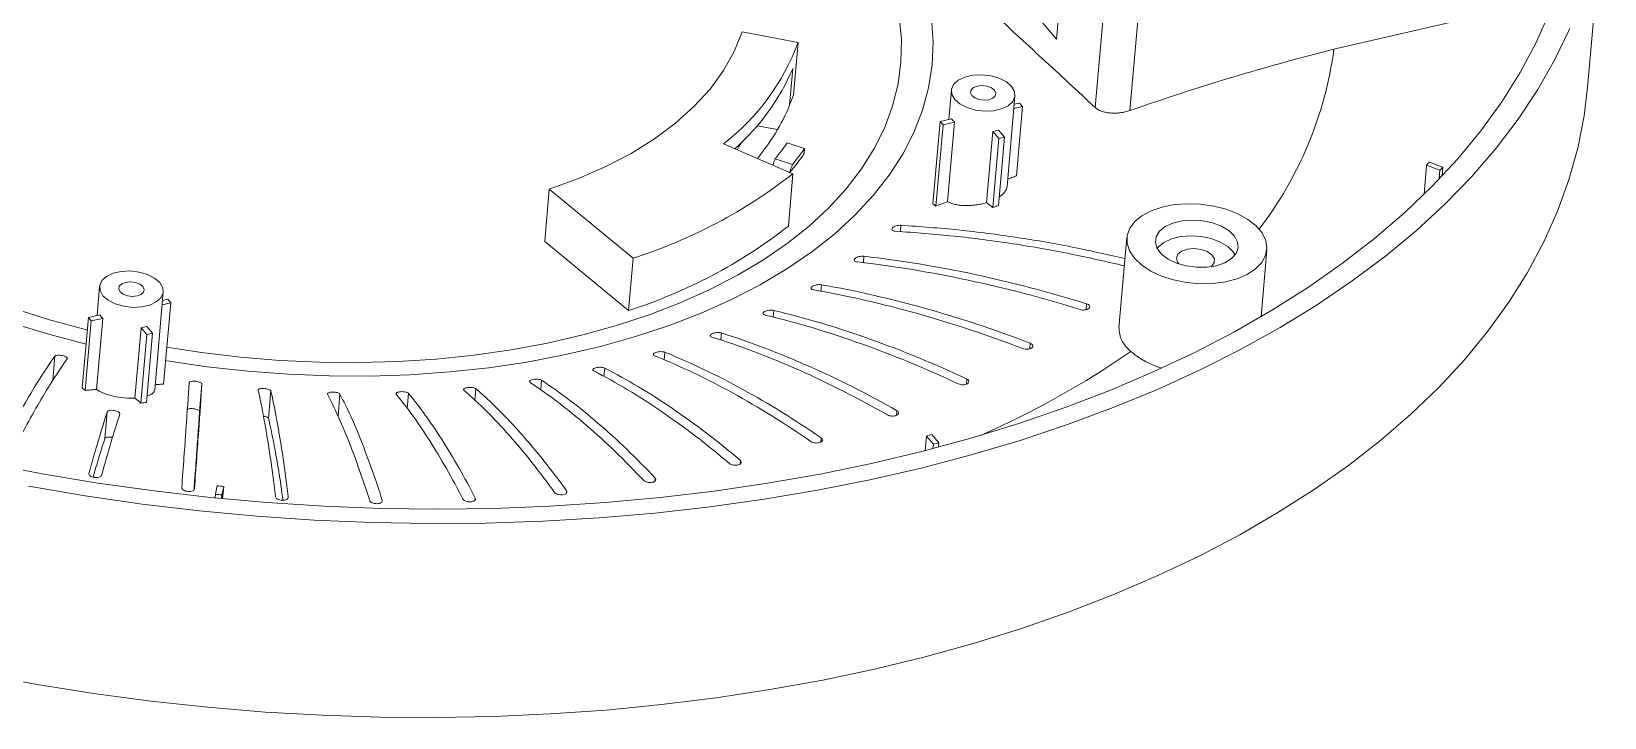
# Model space of a CAD drawing. Header units: inches. Extents: x -1125 to 2189, y 556 to 1115.
# Drawn here: x 1253.4 to 1322.4, y 683.3 to 713.4 of the extents above; entities that cross this region are included whole.
import ezdxf

# ---------------------------------------------------------------- set-up
doc = ezdxf.new("R2010")
doc.units = ezdxf.units.IN

msp = doc.modelspace()

# ---------------------------------------------------------------- linework, layer by layer
at = {"color": 7, "linetype": 'Continuous', "lineweight": 15}
for p, q in [((1300.036, 710.059), (1300.925, 720.242)), ((1302.428, 719.875), (1301.559, 709.926)), ((1321.621, 710.95), (1322.364, 719.456)), ((1298.343, 713.064), (1298.785, 718.121)), ((1296.064, 715.75), (1298.343, 713.064)), ((1310.501, 712.612), (1319.212, 714.62)), ((1287.012, 712.917), (1284.558, 713.379)), ((1287.012, 712.917), (1286.811, 710.619)), ((1286.782, 711.77), (1286.641, 710.161)), ((1293.73, 710.822), (1293.618, 709.541)), ((1296.172, 706.597), (1296.52, 710.578)), ((1296.471, 710.02), (1296.85, 710.107)), ((1296.724, 710.257), (1296.487, 710.202)), ((1296.85, 710.107), (1296.585, 707.063)), ((1296.85, 710.107), (1296.724, 710.257)), ((1285.218, 709.261), (1286.113, 709.092)), ((1293.239, 709.453), (1292.923, 705.834)), ((1293.366, 709.304), (1293.054, 705.736)), ((1293.743, 709.569), (1293.239, 709.453)), ((1293.239, 709.453), (1293.366, 709.304)), ((1293.366, 709.304), (1293.87, 709.42)), ((1293.87, 709.42), (1293.565, 705.93)), ((1295.55, 709.009), (1295.278, 705.888)), ((1295.55, 709.009), (1295.807, 708.707)), ((1296.056, 708.764), (1295.799, 709.067)), ((1286.786, 707.157), (1283.742, 708.464)), ((1287.3, 708.268), (1286.538, 708.514)), ((1287.3, 708.268), (1287.28, 708.038)), ((1295.807, 708.707), (1295.542, 705.672)), ((1296.056, 708.764), (1295.793, 705.762)), ((1295.807, 708.707), (1296.056, 708.764)), ((1286.005, 707.81), (1286.766, 707.565)), ((1314.562, 707.53), (1314.45, 706.249)), ((1314.562, 707.53), (1315.149, 707.309)), ((1315.273, 707.444), (1314.687, 707.666)), ((1286.786, 707.157), (1286.585, 704.859)), ((1315.115, 706.922), (1315.149, 707.309)), ((1315.239, 707.052), (1315.273, 707.444)), ((1276.107, 706.479), (1275.906, 704.18)), ((1276.107, 706.479), (1279.78, 703.454)), ((1275.906, 704.18), (1279.579, 701.155)), ((1301.424, 704.353), (1301.079, 700.401)), ((1279.78, 703.454), (1279.579, 701.155)), ((1307.305, 700.881), (1307.561, 703.817)), ((1256.392, 702.215), (1256.28, 700.934)), ((1258.807, 697.682), (1259.181, 701.971)), ((1259.512, 701.5), (1259.133, 701.413)), ((1259.149, 701.595), (1259.386, 701.65)), ((1259.512, 701.5), (1259.201, 697.932)), ((1259.386, 701.65), (1259.512, 701.5)), ((1255.901, 700.846), (1255.631, 697.762)), ((1256.027, 700.697), (1255.762, 697.652)), ((1255.901, 700.846), (1256.405, 700.962)), ((1256.027, 700.697), (1255.901, 700.846)), ((1256.531, 700.813), (1256.027, 700.697)), ((1256.531, 700.813), (1256.259, 697.696)), ((1258.212, 700.402), (1257.942, 697.315)), ((1258.468, 700.1), (1258.206, 697.097)), ((1258.468, 700.1), (1258.212, 700.402)), ((1258.717, 700.157), (1258.452, 697.123)), ((1258.461, 700.46), (1258.717, 700.157)), ((1258.717, 700.157), (1258.468, 700.1)), ((1260.88, 697.932), (1260.775, 696.733)), ((1263.901, 697.627), (1263.796, 696.428)), ((1256.724, 696.706), (1256.622, 695.534)), ((1292.638, 695.652), (1292.582, 695.016)), ((1292.638, 695.652), (1292.943, 695.293)), ((1293.185, 695.357), (1292.88, 695.717)), ((1292.926, 695.106), (1292.943, 695.293)), ((1293.169, 695.17), (1293.185, 695.357)), ((1261.46, 692.938), (1261.474, 693.096)), ((1261.553, 693.471), (1261.474, 693.096)), ((1261.739, 692.91), (1261.752, 693.068)), ((1261.752, 693.068), (1261.832, 693.444)), ((1261.832, 693.444), (1261.785, 692.906))]:
    msp.add_line(p, q, dxfattribs=at)
at = {"color": 8, "linetype": 'Continuous', "lineweight": 15}
for p, q in [((1291.521, 704.895), (1291.497, 704.615)), ((1289.899, 703.535), (1289.874, 703.254)), ((1288.033, 702.287), (1288.008, 702)), ((1299.66, 701.452), (1299.637, 701.193)), ((1285.943, 701.162), (1285.918, 700.865)), ((1283.649, 700.172), (1283.622, 699.86)), ((1281.172, 699.326), (1281.142, 698.99)), ((1297.19, 699.719), (1297.169, 699.477)), ((1254.435, 699.154), (1254.342, 698.096)), ((1278.536, 698.632), (1278.503, 698.26)), ((1275.766, 698.098), (1275.729, 697.671)), ((1294.41, 698.152), (1294.391, 697.929)), ((1266.929, 697.491), (1266.844, 696.523)), ((1269.935, 697.524), (1269.877, 696.861)), ((1272.89, 697.727), (1272.845, 697.213)), ((1291.345, 696.764), (1291.327, 696.563)), ((1288.025, 695.57), (1288.009, 695.389)), ((1284.482, 694.581), (1284.468, 694.426)), ((1255.923, 694.007), (1255.922, 693.992)), ((1280.75, 693.806), (1280.738, 693.673)), ((1276.864, 693.253), (1276.855, 693.149)), ((1268.784, 692.832), (1268.78, 692.788)), ((1272.863, 692.928), (1272.856, 692.852))]:
    msp.add_line(p, q, dxfattribs=at)
at = {"color": 7, "linetype": 'Continuous', "lineweight": 15, "flags": 128}
for points in [[(1251.451, 694.465), (1253.873, 693.997), (1256.319, 693.589), (1258.783, 693.243), (1261.26, 692.958), (1263.745, 692.736), (1266.234, 692.577), (1268.721, 692.481), (1271.201, 692.448), (1273.671, 692.479), (1276.124, 692.574), (1278.556, 692.731), (1280.962, 692.952), (1283.337, 693.235), (1285.676, 693.58), (1287.976, 693.986), (1290.23, 694.453), (1292.436, 694.979), (1294.588, 695.563), (1296.682, 696.205), (1298.714, 696.903), (1300.681, 697.656), (1302.577, 698.461), (1304.399, 699.319), (1306.145, 700.226), (1307.809, 701.181), (1309.39, 702.182), (1310.883, 703.228), (1312.286, 704.315), (1313.596, 705.443), (1314.81, 706.608), (1315.927, 707.808), (1316.943, 709.042), (1317.857, 710.306), (1318.667, 711.598), (1319.372, 712.915), (1319.969, 714.256)], [(1253.292, 693.452), (1255.766, 693.03), (1258.259, 692.67), (1260.766, 692.371), (1263.282, 692.136), (1265.802, 691.964), (1268.322, 691.855), (1270.836, 691.81), (1273.34, 691.829), (1275.828, 691.912), (1278.296, 692.058), (1280.738, 692.268), (1283.151, 692.541), (1285.529, 692.876), (1287.868, 693.272), (1290.163, 693.73), (1292.41, 694.248), (1294.604, 694.825), (1296.741, 695.46), (1298.817, 696.152), (1300.827, 696.899), (1302.768, 697.699), (1304.636, 698.553), (1306.428, 699.456), (1308.139, 700.409), (1309.767, 701.409), (1311.308, 702.453), (1312.759, 703.541), (1314.118, 704.67), (1315.381, 705.837), (1316.547, 707.041), (1317.612, 708.279), (1318.576, 709.548), (1319.435, 710.846), (1320.189, 712.171), (1320.836, 713.52)], [(1284.558, 713.379), (1284.21, 712.515), (1283.741, 711.677), (1283.152, 710.871), (1282.449, 710.1), (1281.635, 709.369), (1280.716, 708.684), (1279.697, 708.049), (1278.584, 707.467), (1277.385, 706.943), (1276.107, 706.479)], [(1296.37, 710.987), (1296.141, 711.185), (1295.83, 711.345), (1295.462, 711.452), (1295.066, 711.498), (1294.675, 711.479), (1294.321, 711.397), (1294.032, 711.259), (1293.831, 711.076), (1293.736, 710.862), (1293.752, 710.635), (1293.88, 710.413), (1294.109, 710.214), (1294.42, 710.055), (1294.788, 709.948), (1295.184, 709.902), (1295.575, 709.92), (1295.929, 710.002), (1296.218, 710.14), (1296.419, 710.324), (1296.514, 710.538), (1296.498, 710.765), (1296.37, 710.987)], [(1295.623, 710.815), (1295.488, 710.92), (1295.298, 710.992), (1295.082, 711.019), (1294.872, 710.998), (1294.7, 710.932), (1294.594, 710.83), (1294.568, 710.708), (1294.627, 710.585), (1294.762, 710.48), (1294.952, 710.408), (1295.168, 710.38), (1295.378, 710.401), (1295.549, 710.468), (1295.656, 710.57), (1295.682, 710.692), (1295.623, 710.815)], [(1321.621, 710.95), (1321.467, 709.689), (1321.189, 708.282), (1320.801, 706.89), (1320.304, 705.516), (1319.698, 704.162), (1318.986, 702.831), (1318.167, 701.526), (1317.245, 700.248), (1316.22, 699.001), (1315.095, 697.787), (1313.871, 696.609), (1312.552, 695.468), (1311.14, 694.366), (1309.637, 693.307), (1308.047, 692.292), (1306.373, 691.323), (1304.617, 690.402), (1302.783, 689.53), (1300.876, 688.71), (1298.898, 687.943), (1296.853, 687.23), (1294.745, 686.574), (1292.58, 685.974), (1290.36, 685.433), (1288.09, 684.951), (1285.774, 684.53), (1283.417, 684.169), (1281.024, 683.871), (1278.6, 683.635), (1276.148, 683.462), (1273.674, 683.352), (1271.182, 683.305), (1268.678, 683.323), (1266.166, 683.403), (1263.651, 683.547), (1261.139, 683.754), (1258.633, 684.024), (1256.139, 684.356), (1253.662, 684.749), (1251.207, 685.203)], [(1284.344, 708.206), (1284.48, 708.439), (1284.531, 708.531)], [(1307.068, 702.979), (1307.338, 703.257), (1307.506, 703.566), (1307.565, 703.893), (1307.512, 704.228), (1307.351, 704.557), (1307.086, 704.869), (1306.727, 705.153), (1306.288, 705.398), (1305.784, 705.595), (1305.233, 705.738), (1304.655, 705.822), (1304.072, 705.842), (1303.504, 705.799), (1302.971, 705.694), (1302.493, 705.531), (1302.088, 705.316), (1301.77, 705.056), (1301.55, 704.761), (1301.436, 704.441), (1301.433, 704.109), (1301.54, 703.775), (1301.755, 703.453), (1302.068, 703.154), (1302.468, 702.889), (1302.942, 702.666), (1303.472, 702.495), (1304.039, 702.381), (1304.622, 702.329), (1305.201, 702.341), (1305.754, 702.415), (1306.261, 702.55), (1306.705, 702.74), (1307.068, 702.979)], [(1306.014, 703.431), (1306.213, 703.653), (1306.303, 703.901), (1306.279, 704.161), (1306.144, 704.417), (1305.904, 704.651), (1305.576, 704.85), (1305.18, 705.001), (1304.74, 705.094), (1304.285, 705.124), (1303.843, 705.088), (1303.442, 704.99), (1303.107, 704.834), (1302.859, 704.632), (1302.713, 704.395), (1302.68, 704.138), (1302.76, 703.879), (1302.949, 703.632), (1303.235, 703.413), (1303.6, 703.237), (1304.022, 703.114), (1304.472, 703.052), (1304.925, 703.055), (1305.349, 703.123), (1305.721, 703.251), (1306.014, 703.431)], [(1306.17, 703.591), (1306.083, 703.727), (1305.844, 703.961), (1305.516, 704.16), (1305.119, 704.311), (1304.68, 704.404), (1304.225, 704.434), (1303.783, 704.399), (1303.382, 704.3), (1303.047, 704.145), (1302.799, 703.942), (1302.755, 703.889)], [(1305.113, 703.076), (1305.135, 703.093), (1305.252, 703.248), (1305.259, 703.423), (1305.154, 703.594), (1304.952, 703.739), (1304.68, 703.836), (1304.374, 703.874), (1304.076, 703.848), (1303.826, 703.76), (1303.658, 703.623), (1303.595, 703.455), (1303.645, 703.279), (1303.707, 703.199)], [(1256.542, 701.806), (1256.414, 702.028), (1256.397, 702.255), (1256.493, 702.469), (1256.694, 702.652), (1256.983, 702.791), (1257.337, 702.872), (1257.728, 702.891), (1258.123, 702.845), (1258.491, 702.738), (1258.803, 702.578), (1259.031, 702.38), (1259.159, 702.158), (1259.176, 701.931), (1259.08, 701.717), (1258.88, 701.533), (1258.591, 701.395), (1258.236, 701.313), (1257.846, 701.295), (1257.45, 701.341), (1257.082, 701.448), (1256.771, 701.607), (1256.542, 701.806)], [(1257.289, 701.978), (1257.23, 702.101), (1257.256, 702.223), (1257.362, 702.325), (1257.534, 702.391), (1257.743, 702.412), (1257.96, 702.385), (1258.15, 702.313), (1258.285, 702.208), (1258.344, 702.085), (1258.318, 701.963), (1258.211, 701.861), (1258.04, 701.794), (1257.83, 701.773), (1257.614, 701.801), (1257.424, 701.873), (1257.289, 701.978)]]:
    msp.add_lwpolyline(points, dxfattribs=at)
at = {"color": 8, "linetype": 'Continuous', "lineweight": 15, "flags": 128}
for points in [[(1259.291, 698.963), (1259.345, 698.954), (1261.109, 698.693), (1262.887, 698.495), (1264.671, 698.36), (1266.456, 698.289), (1268.233, 698.283), (1269.996, 698.341), (1271.737, 698.463), (1273.449, 698.649), (1275.127, 698.898), (1276.763, 699.208), (1278.35, 699.58), (1279.883, 700.01), (1281.355, 700.499), (1282.761, 701.042), (1284.094, 701.64), (1285.35, 702.288), (1286.524, 702.985), (1287.611, 703.727), (1288.606, 704.512), (1289.505, 705.337), (1290.306, 706.199), (1291.005, 707.093), (1291.599, 708.017), (1292.086, 708.966), (1292.463, 709.937), (1292.73, 710.927), (1292.885, 711.93), (1292.928, 712.944), (1292.858, 713.964)], [(1291.447, 714.038), (1291.54, 713.05), (1291.523, 712.066), (1291.394, 711.092), (1291.156, 710.132), (1290.808, 709.188), (1290.352, 708.265), (1289.79, 707.367), (1289.125, 706.498), (1288.359, 705.661), (1287.495, 704.859), (1286.538, 704.097), (1285.489, 703.376), (1284.355, 702.7), (1283.14, 702.072), (1281.848, 701.494), (1280.486, 700.968), (1279.058, 700.498), (1277.57, 700.084), (1276.029, 699.729), (1274.441, 699.434), (1272.813, 699.2), (1271.15, 699.028), (1269.461, 698.918), (1267.752, 698.872), (1266.029, 698.89), (1264.301, 698.971), (1262.573, 699.114), (1260.854, 699.321), (1259.342, 699.555)], [(1255.853, 700.295), (1255.817, 700.304), (1254.201, 700.749), (1252.627, 701.25)], [(1252.565, 700.602), (1254.205, 700.102), (1255.799, 699.681)]]:
    msp.add_lwpolyline(points, dxfattribs=at)
at = {"color": 7, "linetype": 'Continuous', "lineweight": 15}
for centre, radius, start, end in [((1277.666, 716.352), 9.956, 307.608, 339.81988), ((1293.999, 714.848), 16.653, 322.56702, 352.28234), ((1277.811, 715.582), 9.746, 311.23725, 336.98035), ((1279.385, 713.116), 7.834, 337.83998, 341.40752), ((1278.271, 713.64), 9.064, 320.11419, 337.43381), ((1294.446, 710.037), 0.844, 213.66072, 226.9736), ((1295.255, 710.859), 1.873, 279.07103, 286.89042), ((1277.988, 714.438), 10.402, 320.41918, 325.28224), ((1278.447, 714.449), 10.798, 320.38938, 325.07714), ((1278.345, 714.281), 10.901, 319.47097, 325.06101), ((1294.483, 726.142), 27.379, 317.17198, 317.5566), ((1272.986, 724.787), 22.389, 287.66579, 308.0534), ((1294.817, 726.183), 27.742, 317.12901, 317.5087), ((1272.785, 722.489), 22.389, 287.66579, 308.0534), ((1257.107, 701.43), 0.844, 213.66072, 226.9736), ((1257.917, 702.252), 1.873, 279.07103, 286.89042), ((1279.816, 730.6), 38.08, 293.56208, 304.87913), ((1303.892, 702.043), 3.533, 229.38786, 254.72015), ((1274.734, 763.16), 69.842, 284.85392, 285.05993), ((1274.834, 763.681), 70.745, 284.83087, 285.0343), ((1271.267, 790.93), 98.323, 264.28346, 264.4468), ((1271.197, 790.128), 97.137, 264.302, 264.46734)]:
    msp.add_arc(centre, radius, start, end, dxfattribs=at)
for major_axis, start_param, end_param in [((12.739, 30.404), 4.772913, 4.781786), ((13.194, 31.49), 4.769881, 4.781375)]:
    msp.add_ellipse((1264.577, 714.31), major_axis=major_axis, ratio=0.677336, start_param=start_param, end_param=end_param, dxfattribs=at)
for points, knots in [([(1290.847, 719.015), (1291.602, 718.169), (1292.362, 717.363), (1293.888, 715.815), (1294.654, 715.072), (1296.19, 713.618), (1296.96, 712.908), (1298.498, 711.489), (1299.267, 710.781), (1300.036, 710.059)], [0, 0, 0, 0, 0.25, 0.25, 0.5, 0.5, 0.75, 0.75, 1, 1, 1, 1]), ([(1301.559, 709.926), (1301.492, 709.903), (1301.423, 709.883), (1301.281, 709.851), (1301.208, 709.838), (1301.06, 709.82), (1300.986, 709.815), (1300.84, 709.812), (1300.767, 709.814), (1300.627, 709.826), (1300.559, 709.836), (1300.43, 709.863), (1300.368, 709.88), (1300.2, 709.94), (1300.105, 709.994), (1300.036, 710.059)], [0, 0, 0, 0, 0.125, 0.125, 0.25, 0.25, 0.375, 0.375, 0.5, 0.5, 0.625, 0.625, 0.75, 0.75, 1, 1, 1, 1]), ([(1296.585, 707.063), (1296.513, 707.036), (1296.385, 706.989), (1296.257, 706.941), (1296.2, 706.92)], [0, 0, 0, 0, 0.560394, 1, 1, 1, 1]), ([(1296.159, 706.598), (1296.162, 706.582), (1296.174, 706.52), (1296.087, 706.375), (1295.982, 706.231), (1295.847, 706.157), (1295.827, 706.146)], [0, 0, 0, 0, 0.102773, 0.417244, 0.914807, 1, 1, 1, 1]), ([(1293.565, 705.93), (1293.479, 705.897), (1293.393, 705.865), (1293.224, 705.801), (1293.139, 705.768), (1293.054, 705.736)], [0, 0, 0, 0, 0.5, 0.5, 1, 1, 1, 1]), ([(1295.278, 705.888), (1295.202, 705.865), (1295.122, 705.844), (1294.962, 705.81), (1294.881, 705.796), (1294.719, 705.774), (1294.637, 705.767), (1294.476, 705.758), (1294.398, 705.757), (1294.244, 705.761), (1294.169, 705.766), (1294.026, 705.783), (1293.958, 705.795), (1293.83, 705.823), (1293.769, 705.841), (1293.659, 705.882), (1293.609, 705.905), (1293.565, 705.93)], [0, 0, 0, 0, 0.125, 0.125, 0.25, 0.25, 0.375, 0.375, 0.5, 0.5, 0.625, 0.625, 0.75, 0.75, 0.875, 0.875, 1, 1, 1, 1]), ([(1295.542, 705.672), (1295.495, 705.71), (1295.447, 705.75), (1295.363, 705.819), (1295.32, 705.854), (1295.278, 705.888)], [0, 0, 0, 0, 0.5, 0.5, 1, 1, 1, 1]), ([(1295.793, 705.762), (1295.751, 705.747), (1295.708, 705.731), (1295.625, 705.702), (1295.583, 705.687), (1295.542, 705.672)], [0, 0, 0, 0, 0.5, 0.5, 1, 1, 1, 1]), ([(1291.286, 704.633), (1291.219, 704.637), (1291.166, 704.654), (1291.112, 704.707), (1291.113, 704.743), (1291.175, 704.813), (1291.235, 704.846), (1291.377, 704.89), (1291.454, 704.899), (1291.521, 704.895)], [0, 0, 0, 0, 0.25, 0.25, 0.5, 0.5, 0.75, 0.75, 1, 1, 1, 1]), ([(1291.521, 704.895), (1292.363, 704.835), (1294.048, 704.714), (1296.61, 704.376), (1299.044, 703.962), (1300.627, 703.598), (1301.344, 703.433)], [0, 0, 0, 0, 0.2597874, 0.5201983, 0.7825156, 1, 1, 1, 1]), ([(1301.316, 703.116), (1300.54, 703.295), (1298.905, 703.673), (1296.412, 704.103), (1293.84, 704.446), (1292.138, 704.571), (1291.286, 704.633)], [0, 0, 0, 0, 0.230527, 0.485571, 0.742473, 1, 1, 1, 1]), ([(1289.615, 703.29), (1289.551, 703.298), (1289.503, 703.317), (1289.463, 703.372), (1289.473, 703.407), (1289.547, 703.472), (1289.612, 703.502), (1289.758, 703.537), (1289.835, 703.542), (1289.899, 703.535)], [0, 0, 0, 0, 0.25, 0.25, 0.5, 0.5, 0.75, 0.75, 1, 1, 1, 1]), ([(1289.899, 703.535), (1291.509, 703.351), (1293.128, 703.085), (1296.381, 702.391), (1298.016, 701.963), (1299.66, 701.452)], [0, 0, 0, 0, 0.5, 0.5, 1, 1, 1, 1]), ([(1299.375, 701.198), (1297.732, 701.71), (1296.097, 702.139), (1292.844, 702.836), (1291.225, 703.104), (1289.615, 703.29)], [0, 0, 0, 0, 0.5, 0.5, 1, 1, 1, 1]), ([(1287.704, 702.062), (1287.644, 702.072), (1287.603, 702.094), (1287.576, 702.149), (1287.593, 702.183), (1287.68, 702.243), (1287.75, 702.269), (1287.898, 702.296), (1287.974, 702.297), (1288.033, 702.287)], [0, 0, 0, 0, 0.25, 0.25, 0.5, 0.5, 0.75, 0.75, 1, 1, 1, 1]), ([(1296.86, 699.485), (1295.32, 700.079), (1293.786, 700.59), (1290.734, 701.448), (1289.216, 701.796), (1287.704, 702.062)], [0, 0, 0, 0, 0.5, 0.5, 1, 1, 1, 1]), ([(1288.033, 702.287), (1289.545, 702.023), (1291.064, 701.677), (1294.116, 700.822), (1295.65, 700.312), (1297.19, 699.719)], [0, 0, 0, 0, 0.5, 0.5, 1, 1, 1, 1]), ([(1299.66, 701.452), (1299.723, 701.432), (1299.771, 701.399), (1299.807, 701.324), (1299.797, 701.283), (1299.722, 701.216), (1299.66, 701.191), (1299.516, 701.172), (1299.439, 701.178), (1299.375, 701.198)], [0, 0, 0, 0, 0.25, 0.25, 0.5, 0.5, 0.75, 0.75, 1, 1, 1, 1]), ([(1285.571, 700.959), (1285.516, 700.973), (1285.481, 700.996), (1285.469, 701.051), (1285.494, 701.084), (1285.592, 701.138), (1285.665, 701.159), (1285.815, 701.178), (1285.888, 701.175), (1285.943, 701.162)], [0, 0, 0, 0, 0.25, 0.25, 0.5, 0.5, 0.75, 0.75, 1, 1, 1, 1]), ([(1294.037, 697.939), (1292.614, 698.608), (1291.197, 699.194), (1288.375, 700.2), (1286.97, 700.621), (1285.571, 700.959)], [0, 0, 0, 0, 0.5, 0.5, 1, 1, 1, 1]), ([(1285.943, 701.162), (1287.342, 700.826), (1288.747, 700.407), (1291.569, 699.404), (1292.986, 698.82), (1294.41, 698.152)], [0, 0, 0, 0, 0.5, 0.5, 1, 1, 1, 1]), ([(1283.238, 699.993), (1283.188, 700.009), (1283.159, 700.034), (1283.162, 700.089), (1283.193, 700.119), (1283.302, 700.166), (1283.378, 700.184), (1283.528, 700.194), (1283.598, 700.188), (1283.649, 700.172)], [0, 0, 0, 0, 0.25, 0.25, 0.5, 0.5, 0.75, 0.75, 1, 1, 1, 1]), ([(1290.933, 696.576), (1289.641, 697.313), (1288.353, 697.965), (1285.788, 699.104), (1284.511, 699.59), (1283.238, 699.993)], [0, 0, 0, 0, 0.5, 0.5, 1, 1, 1, 1]), ([(1283.649, 700.172), (1284.921, 699.771), (1286.199, 699.286), (1288.764, 698.15), (1290.052, 697.499), (1291.345, 696.764)], [0, 0, 0, 0, 0.5, 0.5, 1, 1, 1, 1]), ([(1301.081, 700.402), (1301.094, 700.212), (1301.118, 699.852), (1301.439, 699.519), (1301.592, 699.361)], [0, 0, 0, 0, 0.524737, 1, 1, 1, 1]), ([(1280.726, 699.174), (1280.681, 699.192), (1280.66, 699.217), (1280.676, 699.271), (1280.715, 699.298), (1280.833, 699.339), (1280.912, 699.352), (1281.06, 699.354), (1281.127, 699.344), (1281.172, 699.326)], [0, 0, 0, 0, 0.25, 0.25, 0.5, 0.5, 0.75, 0.75, 1, 1, 1, 1]), ([(1281.172, 699.326), (1282.306, 698.868), (1283.445, 698.326), (1285.729, 697.074), (1286.875, 696.364), (1288.025, 695.57)], [0, 0, 0, 0, 0.5, 0.5, 1, 1, 1, 1]), ([(1297.19, 699.719), (1297.25, 699.696), (1297.291, 699.661), (1297.314, 699.585), (1297.295, 699.545), (1297.209, 699.484), (1297.142, 699.463), (1296.996, 699.452), (1296.92, 699.462), (1296.86, 699.485)], [0, 0, 0, 0, 0.25, 0.25, 0.5, 0.5, 0.75, 0.75, 1, 1, 1, 1]), ([(1251.938, 694.851), (1252.376, 695.738), (1252.802, 696.539), (1253.634, 697.973), (1254.04, 698.606), (1254.435, 699.154)], [0, 0, 0, 0, 0.5, 0.5, 1, 1, 1, 1]), ([(1254.976, 699.035), (1254.582, 698.489), (1254.176, 697.858), (1253.345, 696.427), (1252.918, 695.627), (1252.481, 694.741)], [0, 0, 0, 0, 0.5, 0.5, 1, 1, 1, 1]), ([(1254.435, 699.154), (1254.45, 699.176), (1254.493, 699.191), (1254.614, 699.2), (1254.692, 699.193), (1254.836, 699.162), (1254.902, 699.137), (1254.98, 699.084), (1254.992, 699.057), (1254.976, 699.035)], [0, 0, 0, 0, 0.25, 0.25, 0.5, 0.5, 0.75, 0.75, 1, 1, 1, 1]), ([(1278.059, 698.508), (1278.02, 698.528), (1278.006, 698.554), (1278.037, 698.605), (1278.082, 698.63), (1278.209, 698.663), (1278.289, 698.671), (1278.434, 698.666), (1278.497, 698.652), (1278.536, 698.632)], [0, 0, 0, 0, 0.25, 0.25, 0.5, 0.5, 0.75, 0.75, 1, 1, 1, 1]), ([(1278.536, 698.632), (1279.522, 698.126), (1280.511, 697.535), (1282.493, 696.185), (1283.486, 695.425), (1284.482, 694.581)], [0, 0, 0, 0, 0.5, 0.5, 1, 1, 1, 1]), ([(1287.578, 695.408), (1286.429, 696.204), (1285.283, 696.914), (1282.999, 698.169), (1281.861, 698.714), (1280.726, 699.174)], [0, 0, 0, 0, 0.5, 0.5, 1, 1, 1, 1]), ([(1258.826, 697.904), (1258.89, 697.909), (1258.951, 697.913), (1259.076, 697.923), (1259.138, 697.928), (1259.201, 697.932)], [0, 0, 0, 0, 0.5, 0.5, 1, 1, 1, 1]), ([(1259.993, 693.384), (1260.063, 694.322), (1260.125, 695.175), (1260.235, 696.71), (1260.283, 697.393), (1260.323, 697.991)], [0, 0, 0, 0, 0.5, 0.5, 1, 1, 1, 1]), ([(1260.323, 697.991), (1260.325, 698.015), (1260.355, 698.034), (1260.458, 698.057), (1260.532, 698.06), (1260.68, 698.044), (1260.754, 698.027), (1260.855, 697.982), (1260.882, 697.956), (1260.88, 697.932)], [0, 0, 0, 0, 0.25, 0.25, 0.5, 0.5, 0.75, 0.75, 1, 1, 1, 1]), ([(1260.88, 697.932), (1260.84, 697.337), (1260.792, 696.656), (1260.682, 695.123), (1260.62, 694.272), (1260.551, 693.335)], [0, 0, 0, 0, 0.5, 0.5, 1, 1, 1, 1]), ([(1275.264, 698.002), (1275.231, 698.023), (1275.225, 698.049), (1275.269, 698.097), (1275.32, 698.119), (1275.454, 698.145), (1275.535, 698.149), (1275.676, 698.135), (1275.734, 698.119), (1275.766, 698.098)], [0, 0, 0, 0, 0.25, 0.25, 0.5, 0.5, 0.75, 0.75, 1, 1, 1, 1]), ([(1280.246, 693.701), (1279.414, 694.587), (1278.583, 695.388), (1276.922, 696.822), (1276.093, 697.454), (1275.264, 698.002)], [0, 0, 0, 0, 0.5, 0.5, 1, 1, 1, 1]), ([(1275.766, 698.098), (1276.595, 697.552), (1277.425, 696.922), (1279.086, 695.491), (1279.917, 694.691), (1280.75, 693.806)], [0, 0, 0, 0, 0.5, 0.5, 1, 1, 1, 1]), ([(1284.005, 694.446), (1283.009, 695.292), (1282.016, 696.053), (1280.034, 697.406), (1279.046, 697.999), (1278.059, 698.508)], [0, 0, 0, 0, 0.5, 0.5, 1, 1, 1, 1]), ([(1294.41, 698.152), (1294.465, 698.126), (1294.499, 698.089), (1294.508, 698.013), (1294.482, 697.974), (1294.385, 697.919), (1294.314, 697.902), (1294.166, 697.899), (1294.093, 697.913), (1294.037, 697.939)], [0, 0, 0, 0, 0.25, 0.25, 0.5, 0.5, 0.75, 0.75, 1, 1, 1, 1]), ([(1255.631, 697.762), (1255.654, 697.743), (1255.676, 697.725), (1255.709, 697.697), (1255.72, 697.687), (1255.741, 697.67), (1255.751, 697.661), (1255.762, 697.652)], [0, 0, 0, 0, 0.5, 0.5, 0.75, 0.75, 1, 1, 1, 1]), ([(1255.762, 697.652), (1255.846, 697.66), (1255.933, 697.667), (1256.096, 697.682), (1256.178, 697.689), (1256.259, 697.696)], [0, 0, 0, 0, 0.5, 0.5, 1, 1, 1, 1]), ([(1256.259, 697.696), (1256.346, 697.636), (1256.457, 697.579), (1256.709, 697.478), (1256.854, 697.434), (1257.161, 697.364), (1257.319, 697.339), (1257.64, 697.311), (1257.795, 697.308), (1257.942, 697.315)], [0, 0, 0, 0, 0.25, 0.25, 0.5, 0.5, 0.75, 0.75, 1, 1, 1, 1]), ([(1257.942, 697.315), (1257.987, 697.278), (1258.033, 697.241), (1258.1, 697.185), (1258.121, 697.168), (1258.164, 697.133), (1258.185, 697.115), (1258.206, 697.097)], [0, 0, 0, 0, 0.5, 0.5, 0.75, 0.75, 1, 1, 1, 1]), ([(1258.478, 697.416), (1258.525, 697.43), (1258.679, 697.476), (1258.792, 697.573), (1258.788, 697.656), (1258.786, 697.684)], [0, 0, 0, 0, 0.2277138, 0.7452876, 1, 1, 1, 1]), ([(1263.344, 697.655), (1263.339, 697.679), (1263.362, 697.701), (1263.455, 697.73), (1263.526, 697.736), (1263.674, 697.729), (1263.75, 697.715), (1263.862, 697.676), (1263.895, 697.651), (1263.901, 697.627)], [0, 0, 0, 0, 0.25, 0.25, 0.5, 0.5, 0.75, 0.75, 1, 1, 1, 1]), ([(1264.109, 692.987), (1263.993, 693.935), (1263.871, 694.798), (1263.616, 696.354), (1263.483, 697.047), (1263.344, 697.655)], [0, 0, 0, 0, 0.5, 0.5, 1, 1, 1, 1]), ([(1263.901, 697.627), (1264.04, 697.022), (1264.173, 696.331), (1264.428, 694.778), (1264.55, 693.916), (1264.666, 692.969)], [0, 0, 0, 0, 0.5, 0.5, 1, 1, 1, 1]), ([(1266.929, 697.491), (1266.916, 697.515), (1266.876, 697.538), (1266.756, 697.571), (1266.677, 697.581), (1266.531, 697.58), (1266.464, 697.569), (1266.381, 697.534), (1266.365, 697.511), (1266.378, 697.487)], [0, 0, 0, 0, 0.25, 0.25, 0.5, 0.5, 0.75, 0.75, 1, 1, 1, 1]), ([(1268.232, 692.819), (1267.931, 693.768), (1267.626, 694.63), (1267.008, 696.186), (1266.695, 696.879), (1266.378, 697.487)], [0, 0, 0, 0, 0.5, 0.5, 1, 1, 1, 1]), ([(1266.929, 697.491), (1267.246, 696.885), (1267.559, 696.194), (1268.177, 694.642), (1268.482, 693.78), (1268.784, 692.832)], [0, 0, 0, 0, 0.5, 0.5, 1, 1, 1, 1]), ([(1269.395, 697.489), (1269.375, 697.513), (1269.384, 697.537), (1269.454, 697.577), (1269.517, 697.592), (1269.66, 697.601), (1269.74, 697.596), (1269.869, 697.569), (1269.915, 697.548), (1269.935, 697.524)], [0, 0, 0, 0, 0.25, 0.25, 0.5, 0.5, 0.75, 0.75, 1, 1, 1, 1]), ([(1272.322, 692.883), (1271.839, 693.821), (1271.353, 694.674), (1270.377, 696.209), (1269.887, 696.892), (1269.395, 697.489)], [0, 0, 0, 0, 0.5, 0.5, 1, 1, 1, 1]), ([(1269.935, 697.524), (1270.427, 696.929), (1270.918, 696.248), (1271.894, 694.716), (1272.379, 693.865), (1272.863, 692.928)], [0, 0, 0, 0, 0.5, 0.5, 1, 1, 1, 1]), ([(1272.366, 697.661), (1272.34, 697.684), (1272.341, 697.71), (1272.399, 697.754), (1272.456, 697.772), (1272.595, 697.79), (1272.676, 697.789), (1272.811, 697.769), (1272.864, 697.75), (1272.89, 697.727)], [0, 0, 0, 0, 0.25, 0.25, 0.5, 0.5, 0.75, 0.75, 1, 1, 1, 1]), ([(1276.339, 693.178), (1275.679, 694.095), (1275.017, 694.927), (1273.693, 696.421), (1273.03, 697.084), (1272.366, 697.661)], [0, 0, 0, 0, 0.5, 0.5, 1, 1, 1, 1]), ([(1272.89, 697.727), (1273.554, 697.152), (1274.217, 696.491), (1275.541, 695), (1276.203, 694.17), (1276.864, 693.253)], [0, 0, 0, 0, 0.5, 0.5, 1, 1, 1, 1]), ([(1256.724, 696.706), (1256.734, 696.734), (1256.772, 696.758), (1256.886, 696.783), (1256.963, 696.784), (1257.108, 696.762), (1257.177, 696.739), (1257.266, 696.682), (1257.286, 696.65), (1257.277, 696.621)], [0, 0, 0, 0, 0.25, 0.25, 0.5, 0.5, 0.75, 0.75, 1, 1, 1, 1]), ([(1258.206, 697.097), (1258.248, 697.102), (1258.29, 697.106), (1258.371, 697.114), (1258.412, 697.118), (1258.452, 697.123)], [0, 0, 0, 0, 0.5, 0.5, 1, 1, 1, 1]), ([(1260.219, 696.792), (1260.22, 696.815), (1260.25, 696.835), (1260.353, 696.857), (1260.427, 696.859), (1260.576, 696.844), (1260.649, 696.826), (1260.75, 696.782), (1260.777, 696.756), (1260.775, 696.733)], [0, 0, 0, 0, 0.25, 0.25, 0.5, 0.5, 0.75, 0.75, 1, 1, 1, 1]), ([(1260.775, 696.733), (1260.755, 696.432), (1260.714, 695.83), (1260.637, 694.742), (1260.576, 693.896), (1260.537, 693.369), (1260.532, 693.291)], [0, 0, 0, 0, 0.313648, 0.628088, 0.944952, 1, 1, 1, 1]), ([(1263.576, 696.523), (1263.593, 696.521), (1263.641, 696.515), (1263.707, 696.495), (1263.765, 696.468), (1263.791, 696.445), (1263.795, 696.431), (1263.796, 696.428)], [0, 0, 0, 0, 0.147159, 0.39433, 0.64926, 0.915172, 1, 1, 1, 1]), ([(1291.345, 696.764), (1291.395, 696.735), (1291.422, 696.697), (1291.417, 696.622), (1291.383, 696.586), (1291.276, 696.536), (1291.202, 696.524), (1291.054, 696.529), (1290.984, 696.547), (1290.933, 696.576)], [0, 0, 0, 0, 0.25, 0.25, 0.5, 0.5, 0.75, 0.75, 1, 1, 1, 1]), ([(1263.796, 696.428), (1263.865, 696.122), (1264.002, 695.51), (1264.198, 694.408), (1264.341, 693.519), (1264.415, 692.951), (1264.43, 692.839)], [0, 0, 0, 0, 0.306591, 0.613955, 0.923689, 1, 1, 1, 1]), ([(1256.107, 693.844), (1256.148, 693.987), (1256.326, 694.609), (1256.493, 695.131), (1256.622, 695.534)], [0, 0, 0, 0, 0.230102, 1, 1, 1, 1]), ([(1256.96, 695.594), (1256.954, 695.595), (1256.919, 695.604), (1256.847, 695.609), (1256.757, 695.606), (1256.682, 695.588), (1256.637, 695.562), (1256.626, 695.542), (1256.622, 695.534)], [0, 0, 0, 0, 0.03879, 0.238323, 0.442084, 0.649223, 0.857328, 1, 1, 1, 1]), ([(1288.025, 695.57), (1288.07, 695.539), (1288.089, 695.5), (1288.069, 695.426), (1288.029, 695.392), (1287.913, 695.35), (1287.837, 695.342), (1287.69, 695.355), (1287.623, 695.377), (1287.578, 695.408)], [0, 0, 0, 0, 0.25, 0.25, 0.5, 0.5, 0.75, 0.75, 1, 1, 1, 1]), ([(1284.482, 694.581), (1284.52, 694.548), (1284.533, 694.508), (1284.499, 694.437), (1284.452, 694.406), (1284.328, 694.371), (1284.25, 694.367), (1284.106, 694.389), (1284.043, 694.414), (1284.005, 694.446)], [0, 0, 0, 0, 0.25, 0.25, 0.5, 0.5, 0.75, 0.75, 1, 1, 1, 1]), ([(1256.476, 693.927), (1256.466, 693.892), (1256.426, 693.861), (1256.31, 693.826), (1256.234, 693.821), (1256.09, 693.842), (1256.022, 693.867), (1255.933, 693.933), (1255.913, 693.972), (1255.923, 694.007)], [0, 0, 0, 0, 0.25, 0.25, 0.5, 0.5, 0.75, 0.75, 1, 1, 1, 1]), ([(1280.75, 693.806), (1280.782, 693.772), (1280.786, 693.732), (1280.739, 693.664), (1280.687, 693.636), (1280.555, 693.608), (1280.476, 693.609), (1280.337, 693.638), (1280.278, 693.666), (1280.246, 693.701)], [0, 0, 0, 0, 0.25, 0.25, 0.5, 0.5, 0.75, 0.75, 1, 1, 1, 1]), ([(1260.551, 693.335), (1260.548, 693.298), (1260.515, 693.265), (1260.409, 693.223), (1260.335, 693.214), (1260.189, 693.227), (1260.117, 693.248), (1260.017, 693.309), (1259.99, 693.348), (1259.993, 693.384)], [0, 0, 0, 0, 0.25, 0.25, 0.5, 0.5, 0.75, 0.75, 1, 1, 1, 1]), ([(1276.864, 693.253), (1276.89, 693.217), (1276.886, 693.178), (1276.826, 693.114), (1276.768, 693.09), (1276.631, 693.07), (1276.552, 693.075), (1276.418, 693.111), (1276.365, 693.142), (1276.339, 693.178)], [0, 0, 0, 0, 0.25, 0.25, 0.5, 0.5, 0.75, 0.75, 1, 1, 1, 1]), ([(1264.666, 692.969), (1264.671, 692.932), (1264.645, 692.897), (1264.549, 692.848), (1264.478, 692.835), (1264.332, 692.84), (1264.258, 692.857), (1264.147, 692.913), (1264.113, 692.95), (1264.109, 692.987)], [0, 0, 0, 0, 0.25, 0.25, 0.5, 0.5, 0.75, 0.75, 1, 1, 1, 1]), ([(1268.232, 692.819), (1268.243, 692.782), (1268.285, 692.747), (1268.403, 692.697), (1268.48, 692.684), (1268.624, 692.687), (1268.691, 692.704), (1268.777, 692.759), (1268.795, 692.796), (1268.784, 692.832)], [0, 0, 0, 0, 0.25, 0.25, 0.5, 0.5, 0.75, 0.75, 1, 1, 1, 1]), ([(1272.863, 692.928), (1272.881, 692.891), (1272.87, 692.853), (1272.797, 692.793), (1272.734, 692.772), (1272.593, 692.761), (1272.515, 692.77), (1272.387, 692.813), (1272.34, 692.847), (1272.322, 692.883)], [0, 0, 0, 0, 0.25, 0.25, 0.5, 0.5, 0.75, 0.75, 1, 1, 1, 1])]:
    msp.add_open_spline(points, degree=3, knots=knots, dxfattribs=at)
for points in [[(1301.559, 709.926), (1304.539, 710.962), (1307.52, 711.873), (1310.501, 712.612)], [(1293.054, 705.736), (1293.032, 705.752), (1292.988, 705.785), (1292.945, 705.818), (1292.923, 705.834)], [(1255.923, 694.007), (1256.201, 695.008), (1256.468, 695.907), (1256.724, 696.706)], [(1257.277, 696.621), (1257.021, 695.825), (1256.754, 694.927), (1256.476, 693.927)]]:
    msp.add_open_spline(points, degree=3, dxfattribs=at)

doc.saveas('drawing.dxf')
